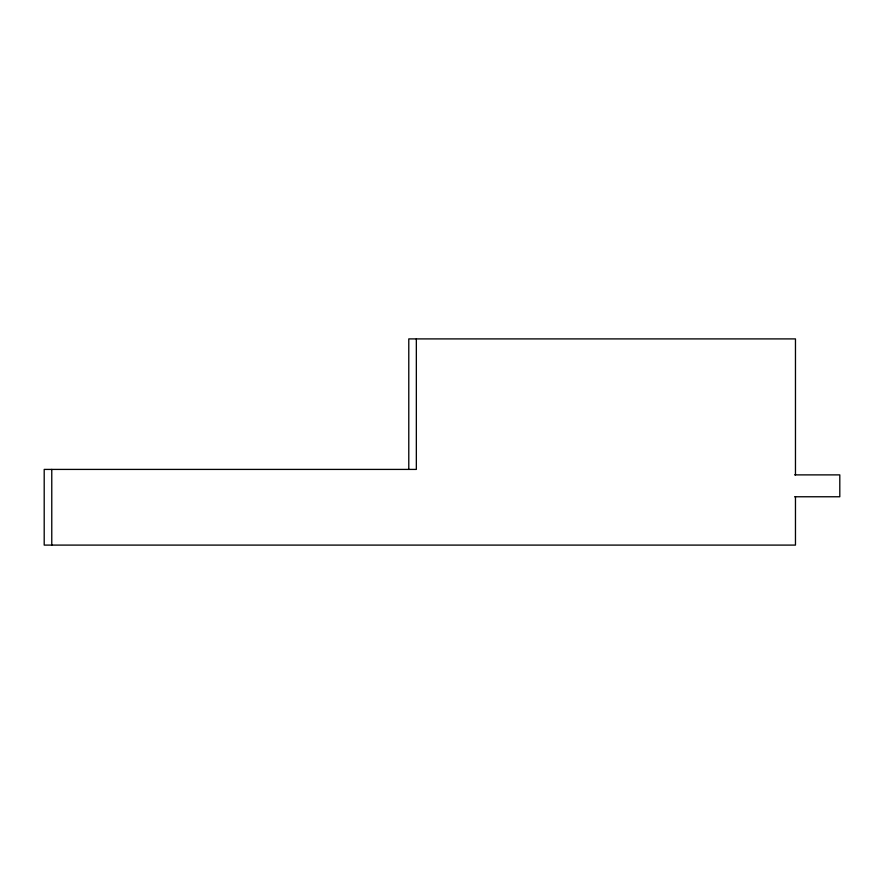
<?xml version="1.0" encoding="UTF-8"?>
<svg xmlns="http://www.w3.org/2000/svg" width="884" height="884" viewBox="0 0 884 884"><rect width="100%" height="100%" fill="white"/><g stroke="black" fill="none" stroke-linecap="round" stroke-linejoin="round"><path stroke-width="1.33" d="M794.617 474.885L839.8 474.885L839.8 496.764L794.617 496.764M795.467 474.885L795.467 338.904L408.784 338.904L408.784 469.415M795.467 496.764L795.467 545.096L44.2 545.096L44.2 469.415L416.342 469.415L416.342 338.904M51.769 469.415L51.769 545.096"/></g></svg>
